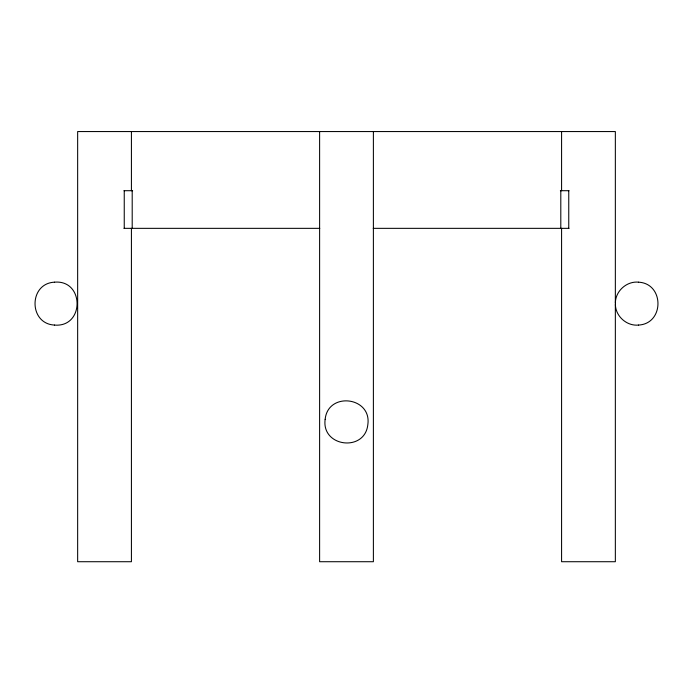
<?xml version="1.0" encoding="UTF-8"?>
<svg xmlns="http://www.w3.org/2000/svg" width="693" height="693" viewBox="0 0 693 693"><rect width="100%" height="100%" fill="white"/><g stroke="black" fill="none" stroke-linecap="round" stroke-linejoin="round"><path stroke-width="1.04" d="M615.384 302.754C615.557 290.947 626.836 280.934 638.582 282.181M54.409 282.181C28.586 283.532 28.586 323.709 54.409 325.06M638.591 325.06C664.414 323.709 664.414 283.532 638.591 282.181M54.418 282.181C84.615 279.461 84.615 327.78 54.418 325.06M638.582 325.06C626.836 326.308 615.557 316.294 615.384 304.487M123.986 190.705L132.632 190.705M560.368 190.705L569.014 190.705M123.986 228.344L319.785 228.344M373.215 228.344L569.014 228.344M568.754 190.705L568.754 228.344M561.581 131.557L561.581 190.705M561.581 228.344L561.581 561.72L615.349 561.72L615.349 131.557L77.651 131.557L77.651 561.72L131.419 561.72L131.419 228.344M560.802 190.705L560.802 228.344M373.388 131.557L373.388 561.72L319.612 561.72L319.612 131.557M132.198 190.705L132.198 228.344M131.419 131.557L131.419 190.705M124.246 190.705L124.246 228.344M325.156 419.326C321.214 447.08 365.029 452.399 367.844 424.506C371.786 396.751 327.971 391.432 325.156 419.326"/></g></svg>
